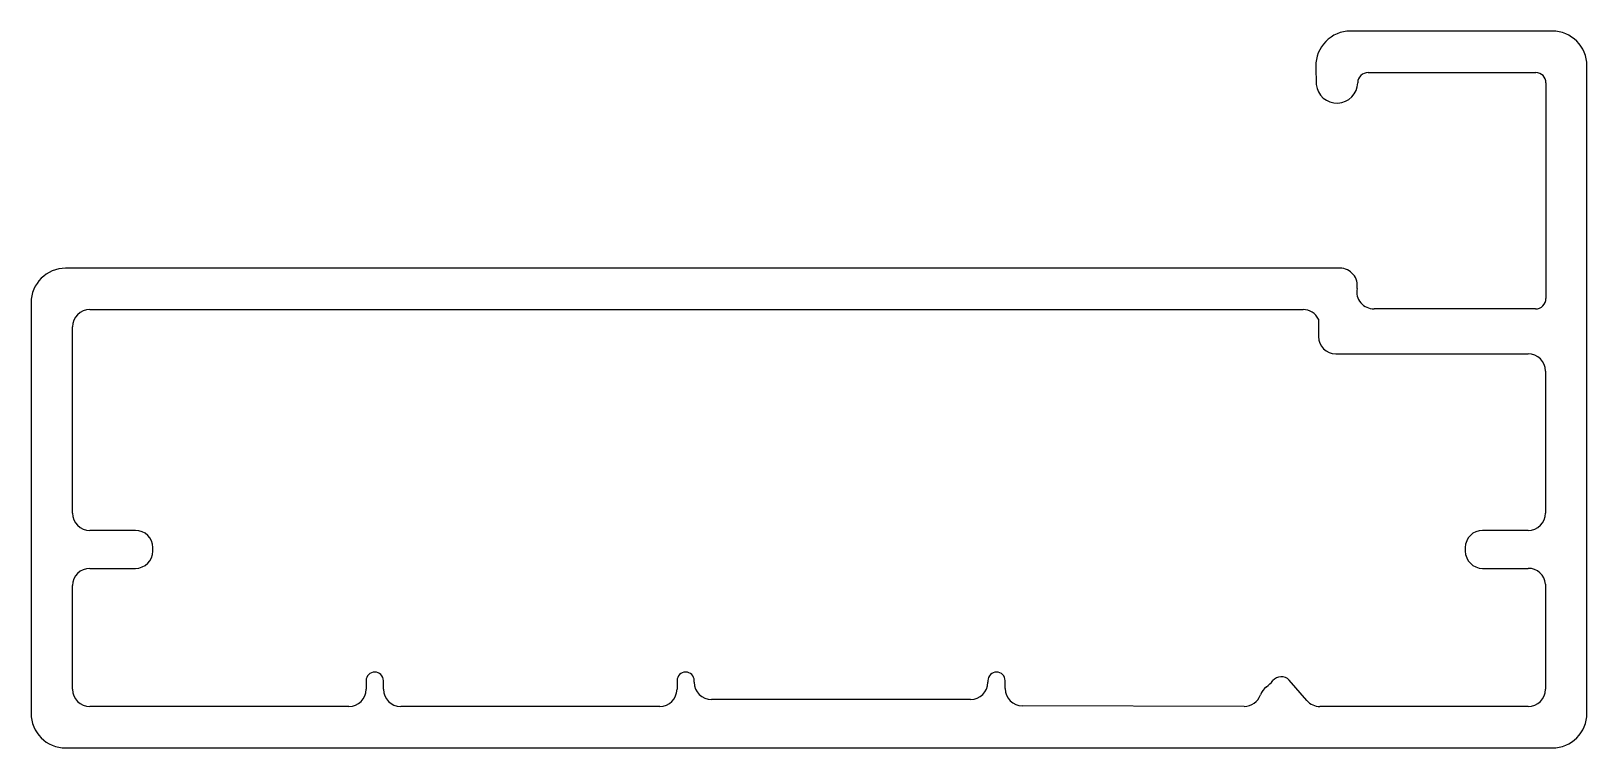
# Model space of a CAD drawing. Extents: x 1965.5 to 2010.5, y 991.5 to 1012.3.
import ezdxf

# ---------------------------------------------------------------- set-up
doc = ezdxf.new("R2010")
doc.units = 0
doc.layers.get('0').update_dxf_attribs({"linetype": 'CONTINUOUS'})

msp = doc.modelspace()

# ---------------------------------------------------------------- linework, layer by layer
for p, q in [((2009.54, 1012.279), (2003.693, 1012.279)), ((2002.693, 1011.258), (2002.704, 1010.737)), ((2010.54, 992.519), (2010.54, 1011.279)), ((2004.205, 1011.079), (2009.061, 1011.079)), ((2009.355, 1010.779), (2009.355, 1004.539)), ((2003.393, 1005.412), (1966.497, 1005.412)), ((1965.497, 1004.412), (1965.497, 992.519)), ((1967.197, 1004.212), (2002.322, 1004.212)), ((2009.055, 1004.233), (2004.377, 1004.233)), ((1966.697, 998.319), (1966.697, 1003.712)), ((2002.77, 1003.934), (2002.77, 1003.433)), ((2003.27, 1002.933), (2008.84, 1002.933)), ((2009.34, 1002.433), (2009.34, 998.319)), ((1968.52, 997.819), (1967.197, 997.819)), ((2008.84, 997.819), (2007.52, 997.819)), ((1969.02, 997.219), (1969.02, 997.319)), ((2007.02, 997.319), (2007.02, 997.219)), ((1967.197, 996.719), (1968.52, 996.719)), ((2007.52, 996.719), (2008.842, 996.719)), ((1966.697, 993.219), (1966.697, 996.219)), ((2009.34, 996.264), (2009.34, 993.219)), ((1975.197, 993.465), (1975.197, 993.219)), ((1975.697, 993.219), (1975.697, 993.465)), ((1984.197, 993.465), (1984.197, 993.219)), ((1984.697, 993.419), (1984.697, 993.465)), ((1993.197, 993.465), (1993.197, 993.419)), ((1993.698, 993.236), (1993.698, 993.465)), ((2002.434, 992.89), (2001.918, 993.482)), ((1992.697, 992.919), (1985.197, 992.919)), ((2000.617, 992.719), (1994.198, 992.736)), ((1974.697, 992.719), (1967.197, 992.719)), ((1983.697, 992.719), (1976.197, 992.719)), ((2008.84, 992.719), (2002.811, 992.719)), ((1966.497, 991.519), (2009.54, 991.519))]:
    msp.add_line(p, q)
for centre, radius, start, end in [((2003.693, 1011.279), 1, 90, 181.1917), ((2009.54, 1011.279), 1, 0, 90), ((2003.303, 1010.795), 0.602, 185.5934, 358.9749), ((2004.205, 1010.779), 0.3, 90, 178.9749), ((2009.055, 1010.779), 0.3, 0, 88.8045), ((1966.497, 1004.412), 1, 90, 180), ((2003.393, 1004.912), 0.5, 349.68, 90), ((2004.377, 1004.733), 0.5, 169.68, 270), ((2009.055, 1004.533), 0.3, 270, 1.1377), ((1967.197, 1003.712), 0.5, 90, 180), ((2002.322, 1003.712), 0.5, 26.3484, 90), ((2003.27, 1003.433), 0.5, 180, 270), ((2008.84, 1002.433), 0.5, 360, 90), ((1967.197, 998.319), 0.5, 180, 270), ((2008.84, 998.319), 0.5, 270, 0), ((1968.52, 997.319), 0.5, 0, 90), ((2007.52, 997.319), 0.5, 90, 180), ((1968.52, 997.219), 0.5, 270, 0), ((2007.52, 997.219), 0.5, 180, 270), ((1967.197, 996.219), 0.5, 90, 180), ((2008.842, 996.219), 0.5, 5.1627, 90), ((1975.447, 993.465), 0.25, 0, 180), ((1984.447, 993.465), 0.25, 0, 180), ((1993.448, 993.465), 0.25, 0, 180), ((1967.197, 993.219), 0.5, 180, 270), ((1974.697, 993.219), 0.5, 270, 0), ((1976.197, 993.219), 0.5, 180, 270), ((1983.697, 993.219), 0.5, 270, 0), ((1985.197, 993.419), 0.5, 180, 270), ((1992.697, 993.419), 0.5, 270, 0), ((1994.198, 993.236), 0.5, 180, 270), ((2001.56, 992.885), 0.5, 126.7271, 160.4655), ((2000.603, 994.167), 1.1, 306.7271, 320.4899), ((2001.691, 993.27), 0.311, 43.1576, 140.4899), ((2008.84, 993.219), 0.5, 270, 0), ((2000.617, 993.219), 0.5, 270, 340.4655), ((2002.811, 993.219), 0.5, 221.1019, 270), ((1966.497, 992.519), 1, 180, 270), ((2009.54, 992.519), 1, 270, 0)]:
    msp.add_arc(centre, radius, start, end)

doc.saveas('drawing.dxf')
